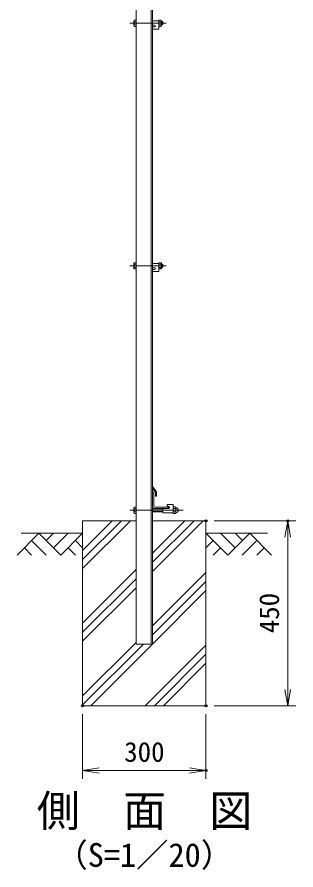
# Model space of a CAD drawing. Units: millimetres at full size. Extents: x -4200 to 4200, y -2970 to 2970.
# Drawn here: x -99 to 579, y -855 to 1219 of the extents above; entities that cross this region are included whole.
import ezdxf
from ezdxf.enums import TextEntityAlignment as Align

# ---------------------------------------------------------------- set-up
doc = ezdxf.new("R2010")
doc.units = ezdxf.units.MM
doc.header["$LTSCALE"] = 10
doc.header["$PDMODE"] = 32
doc.header["$PDSIZE"] = 5
doc.linetypes.add('USER1', pattern=[50.8, 31.75, -6.35, 6.35, -6.35])
for name, color, linetype, lineweight in [('0-0_D-STR1', 1, 'Continuous', 18), ('0-1_D-BMK', 2, 'USER1', 13), ('0-2_D-STR-DIM', 7, 'Continuous', 13), ('0-3_D-STR3', 3, 'Continuous', 13), ('0-4_D-BGD', 7, 'Continuous', 18), ('0-5_D-STR4', 7, 'Continuous', 18), ('0-6_D-DCR-HCH', 7, 'Continuous', 13), ('0-8_0', 7, 'Continuous', 18)]:
    doc.layers.add(name, color=color, linetype=linetype, lineweight=lineweight)
doc.layers.add('0-9_Defpoints', color=7, linetype='Continuous')
doc.layers.add('0-A_D-TTL-TXT', color=7, linetype='Continuous')
doc.styles.add('ＭＳ ゴシック', font='')
doc.styles.get('ＭＳ ゴシック').set_extended_font_data('MS Gothic')

# ---------------------------------------------------------------- blocks, each defined once
blk = doc.blocks.new('_Open')
at = {"layer": '0-8_0'}
blk.add_line((-10, 1.667), (0, 0), dxfattribs=at)
blk.add_lwpolyline([(-10, -1.667), (0, 0), (-10, 0)], dxfattribs=at)

msp = doc.modelspace()

# ---------------------------------------------------------------- linework, layer by layer
at = {"layer": '0-0_D-STR1'}
for p, q in [((226.82, -306.02), (226.82, 1853.04)), ((230.32, -306.02), (230.32, 1853.98)), ((190.32, -306.02), (190.32, 1843.26)), ((240.32, 64.71), (230.32, 77.21)), ((231.32, 63.98), (230.32, 63.98)), ((230.32, 28.98), (230.32, 63.98)), ((237.32, 53.71), (237.32, 63.59)), ((240.32, 53.71), (240.32, 64.71)), ((233.32, 31.48), (233.32, 61.98)), ((237.32, 53.71), (240.32, 53.71)), ((270.32, 23.98), (235.32, 23.98)), ((268.32, 26.98), (237.82, 26.98)), ((270.32, 24.98), (270.32, 23.98)), ((230.32, -306.02), (190.32, -306.02))]:
    msp.add_line(p, q, dxfattribs=at)
msp.add_lwpolyline([(237.32, 63.59), (230.32, 72.64), (230.32, 77.21)], dxfattribs=at)
for centre, radius, start, end in [((231.32, 61.98), 2, 0, 90), ((235.32, 28.98), 5, 180, 270), ((237.82, 31.48), 4.5, 180, 270), ((268.32, 24.98), 2, 0, 90)]:
    msp.add_arc(centre, radius, start, end, dxfattribs=at)
at = {"layer": '0-1_D-BMK'}
for p, q in [((263.32, 1203.98), (175.32, 1203.98)), ((263.32, 613.98), (175.32, 613.98)), ((304.55, 19.48), (175.32, 19.48))]:
    msp.add_line(p, q, dxfattribs=at)
at = {"layer": '0-2_D-STR-DIM'}
for p, q in [((380.32, -6.02), (579.33, -6.02)), ((559.33, -456.02), (559.33, -6.02)), ((380.32, -456.02), (579.33, -456.02)), ((60.32, -476.02), (60.32, -633.34)), ((360.32, -476.02), (360.32, -633.34)), ((60.32, -613.34), (360.32, -613.34))]:
    msp.add_line(p, q, dxfattribs=at)
at = {"layer": '0-3_D-STR3'}
for p, q in [((185.02, 1210.28), (185.72, 1211.49)), ((185.02, 1210.28), (185.02, 1197.68)), ((190.32, 1211.49), (185.72, 1211.49)), ((190.32, 1207.73), (185.72, 1207.73)), ((190.32, 1211.49), (190.32, 1196.47)), ((245.32, 1209.98), (230.32, 1209.98)), ((245.32, 1211.49), (251.1, 1211.49)), ((245.32, 1196.47), (245.32, 1211.49)), ((245.32, 1209.98), (245.32, 1189.98)), ((245.32, 1207.73), (251.1, 1207.73)), ((251.1, 1211.49), (251.82, 1210.23)), ((251.82, 1197.73), (251.82, 1210.23)), ((251.82, 1207.98), (254.12, 1207.98)), ((254.12, 1207.98), (255.32, 1206.78)), ((254.12, 1207.98), (254.12, 1199.98)), ((255.32, 1206.78), (255.32, 1201.18)), ((185.02, 1197.68), (185.72, 1196.47)), ((190.32, 1200.23), (185.72, 1200.23)), ((190.32, 1196.47), (185.72, 1196.47)), ((235.07, 1199.48), (230.32, 1199.48)), ((230.32, 1194.98), (230.32, 1189.98)), ((235.07, 1194.98), (230.32, 1194.98)), ((245.32, 1189.98), (230.32, 1189.98)), ((245.32, 1200.23), (251.1, 1200.23)), ((245.32, 1196.47), (251.1, 1196.47)), ((251.1, 1196.47), (251.82, 1197.73)), ((251.82, 1199.98), (254.12, 1199.98)), ((254.12, 1199.98), (255.32, 1201.18)), ((185.02, 620.28), (185.72, 621.49)), ((185.02, 620.28), (185.02, 607.68)), ((185.02, 607.68), (185.72, 606.47)), ((190.32, 621.49), (185.72, 621.49)), ((190.32, 617.73), (185.72, 617.73)), ((190.32, 610.23), (185.72, 610.23)), ((190.32, 606.47), (185.72, 606.47)), ((190.32, 621.49), (190.32, 606.47)), ((245.32, 619.98), (230.32, 619.98)), ((235.07, 609.48), (230.32, 609.48)), ((235.07, 604.98), (230.32, 604.98)), ((230.32, 604.98), (230.32, 599.98)), ((245.32, 606.47), (245.32, 621.49)), ((245.32, 619.98), (245.32, 599.98)), ((245.32, 617.73), (251.1, 617.73)), ((245.32, 610.23), (251.1, 610.23)), ((251.82, 607.73), (251.82, 620.23)), ((251.82, 617.98), (254.12, 617.98)), ((251.82, 609.98), (254.12, 609.98)), ((254.12, 617.98), (255.32, 616.78)), ((255.32, 616.78), (255.32, 611.18)), ((245.32, 599.98), (230.32, 599.98)), ((185.02, 25.78), (185.72, 26.99)), ((185.02, 13.18), (185.02, 25.78)), ((190.32, 26.99), (185.72, 26.99)), ((190.32, 23.23), (185.72, 23.23)), ((190.32, 11.97), (190.32, 26.99)), ((230.32, 23.48), (255.57, 23.48)), ((230.32, 22.73), (255.57, 22.73)), ((270.32, 23.98), (255.57, 23.98)), ((255.57, 13.48), (255.57, 23.98)), ((280.57, 33.48), (265.57, 33.48)), ((265.57, 28.48), (265.57, 33.48)), ((270.32, 28.48), (265.57, 28.48)), ((280.57, 13.48), (280.57, 33.48)), ((280.57, 13.25), (280.57, 25.59)), ((280.57, 13.25), (280.57, 25.59)), ((281.57, 27.58), (286.07, 27.58)), ((286.07, 23.53), (281.57, 23.53)), ((287.07, 13.25), (287.07, 25.59)), ((287.07, 13.25), (287.07, 25.59)), ((185.02, 13.18), (185.72, 11.97)), ((190.32, 15.73), (185.72, 15.73)), ((190.32, 11.97), (185.72, 11.97)), ((230.32, 16.23), (255.57, 16.23)), ((230.32, 15.48), (255.57, 15.48)), ((280.57, 13.48), (255.57, 13.48)), ((286.07, 15.43), (281.57, 15.43)), ((281.57, 11.38), (286.07, 11.38))]:
    msp.add_line(p, q, dxfattribs=at)
for points in [[(245.32, 621.49), (251.1, 621.49), (251.82, 620.23)], [(245.32, 606.47), (251.1, 606.47), (251.82, 607.73)], [(254.12, 617.98), (254.12, 609.98), (255.32, 611.18)]]:
    msp.add_lwpolyline(points, dxfattribs=at)
for centre, radius, start, end in [((188.46, 1209.61), 3.32, 145.61585, 214.38415), ((197.56, 1203.98), 12.42, 162.4121, 197.5879), ((248.35, 1209.61), 3.32, 325.61586, 34.38414), ((239.26, 1203.98), 12.42, 342.4121, 17.5879), ((188.46, 1198.35), 3.32, 145.61585, 214.38415), ((235.07, 1197.23), 2.25, 270, 90), ((248.35, 1198.35), 3.32, 325.61585, 34.38416), ((188.46, 619.61), 3.32, 145.61585, 214.38415), ((197.56, 613.98), 12.42, 162.4121, 197.5879), ((188.46, 608.35), 3.32, 145.61585, 214.38415), ((235.07, 607.23), 2.25, 270, 90), ((248.35, 619.61), 3.32, 325.61586, 34.38414), ((248.35, 608.35), 3.32, 325.61585, 34.38416), ((239.26, 613.98), 12.42, 342.4121, 17.5879), ((188.46, 25.11), 3.32, 145.61585, 214.38415), ((197.56, 19.48), 12.42, 162.4121, 197.5879), ((270.32, 26.23), 2.25, 270, 90), ((283.12, 25.55), 2.55, 127.42505, 232.57495), ((289.27, 19.48), 8.7, 152.26063, 207.73937), ((284.52, 25.55), 2.55, 307.42505, 52.57495), ((278.37, 19.48), 8.7, 332.26063, 27.73937), ((287.44, 26.42), 0.5, 196.57981, 262.83194), ((286.57, 19.48), 6.5, 277.16806, 82.83194), ((188.46, 13.85), 3.32, 145.61585, 214.38415), ((283.11, 13.4), 2.54, 127.21089, 232.78911), ((284.53, 13.4), 2.54, 307.21089, 52.78911), ((287.44, 12.53), 0.5, 97.16806, 170.16084)]:
    msp.add_arc(centre, radius, start, end, dxfattribs=at)
at = {"layer": '0-4_D-BGD'}
for p, q in [((-89.68, -36.02), (60.32, -36.02)), ((510.32, -36.02), (360.32, -36.02))]:
    msp.add_line(p, q, dxfattribs=at)
at = {"layer": '0-5_D-STR4'}
for p, q in [((60.32, -6.02), (60.32, -456.02)), ((190.32, -6.02), (60.32, -6.02)), ((360.32, -6.02), (230.32, -6.02)), ((360.32, -6.02), (360.32, -456.02)), ((360.32, -456.02), (60.32, -456.02))]:
    msp.add_line(p, q, dxfattribs=at)
at = {"layer": '0-6_D-DCR-HCH'}
for p, q in [((60.32, -122.29), (176.59, -6.02)), ((60.32, -100.2), (154.5, -6.02)), ((60.32, -78.1), (132.4, -6.02)), ((230.32, -129.07), (353.37, -6.02)), ((230.32, -106.97), (331.27, -6.02)), ((230.32, -84.88), (309.18, -6.02)), ((-46.1, -36.02), (-99.32, -89.23)), ((-46.1, -36.02), (7.11, -89.23)), ((-28.37, -53.76), (-10.63, -36.02)), ((-10.63, -71.5), (24.85, -36.02)), ((7.11, -89.23), (60.32, -36.02)), ((413.53, -89.23), (360.32, -36.02)), ((431.27, -71.5), (395.8, -36.02)), ((466.74, -36.02), (413.53, -89.23)), ((449.1, -53.85), (431.27, -36.02)), ((466.74, -36.02), (519.96, -89.23)), ((-63.84, -53.76), (-28.2, -89.23)), ((42.58, -53.76), (60.32, -71.41)), ((378.06, -53.76), (360.32, -71.41)), ((484.48, -53.76), (448.84, -89.23)), ((-81.58, -71.5), (-63.76, -89.23)), ((24.85, -71.5), (42.66, -89.23)), ((395.8, -71.5), (377.98, -89.23)), ((502.22, -71.5), (484.4, -89.23)), ((60.32, -254.88), (190.32, -124.88)), ((230.32, -261.65), (360.32, -131.65)), ((60.32, -276.97), (190.32, -146.97)), ((230.32, -283.75), (360.32, -153.75)), ((60.32, -299.07), (190.32, -169.07)), ((230.32, -305.85), (360.32, -175.85)), ((60.32, -431.65), (190.32, -301.65)), ((60.32, -453.75), (208.05, -306.02)), ((80.15, -456.02), (230.15, -306.02)), ((212.73, -456.02), (360.32, -308.43)), ((234.83, -456.02), (360.32, -330.53)), ((256.92, -456.02), (360.32, -352.62))]:
    msp.add_line(p, q, dxfattribs=at)
at = {"layer": '0-9_Defpoints'}
for p in [(360.32, -6.02), (559.33, -6.02), (60.32, -456.02), (360.32, -456.02), (360.32, -613.34)]:
    msp.add_point(p, dxfattribs=at)

# ---------------------------------------------------------------- block references
at = {"layer": '0-2_D-STR-DIM', "xscale": 4, "yscale": 4}
for p, rotation in [((559.33, -6.02), 90), ((559.33, -456.02), 270), ((60.32, -613.34), 180)]:
    msp.add_blockref('_Open', p, dxfattribs=dict(at, rotation=rotation))
msp.add_blockref('_Open', (360.32, -613.34), dxfattribs=at)

# ---------------------------------------------------------------- texts
at = {"layer": '0-2_D-STR-DIM', "style": 'ＭＳ ゴシック'}
msp.add_text('450', height=48.09, rotation=90, dxfattribs=at).set_placement((552.59, -279.52), align=Align.BOTTOM_LEFT)
msp.add_text('300', height=48.09, dxfattribs=at).set_placement((161.43, -606.59), align=Align.BOTTOM_LEFT)
at = {"layer": '0-A_D-TTL-TXT', "style": 'ＭＳ ゴシック'}
for s, height, p in [('側\u3000面\u3000図', 76.98, (-51.44, -772.96)), ('（S=1／20）', 57.7, (-5.95, -864.94))]:
    msp.add_text(s, height=height, dxfattribs=at).set_placement(p, align=Align.BOTTOM_LEFT)

doc.saveas('drawing.dxf')
